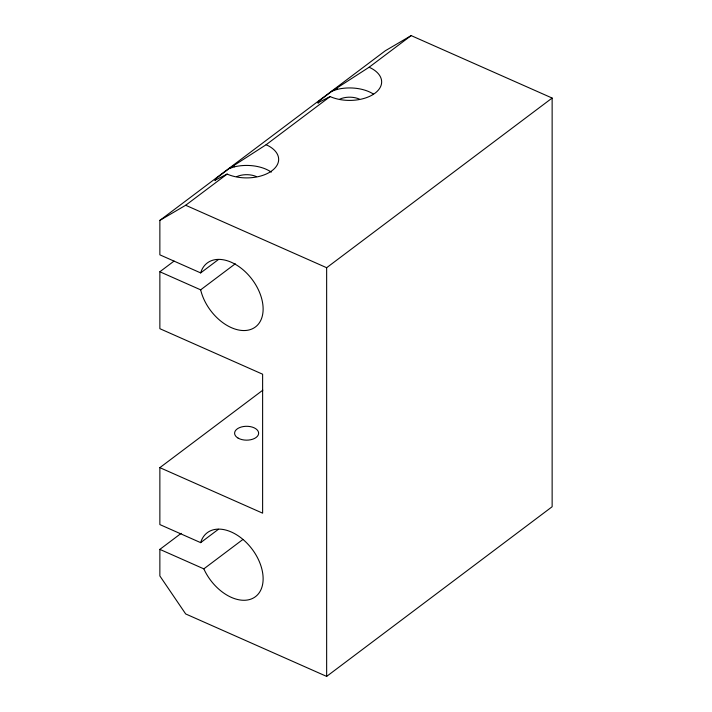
<?xml version="1.0" encoding="UTF-8"?>
<svg xmlns="http://www.w3.org/2000/svg" width="712" height="712" viewBox="0 0 712 712"><rect width="100%" height="100%" fill="white"/><g stroke="black" fill="none" stroke-linecap="round" stroke-linejoin="round"><path stroke-width="1.07" d="M215.246 180.679L216.404 178.178L229.175 168.566L266.119 144.732L330.11 96.583A32.031 18.494 0 0 0 375.028 93.174A32.031 18.494 0 0 0 369.11 67.239L411.162 35.6L552.138 98.051L552.138 506.739L326.648 676.4L185.681 613.949L159.862 575.946L159.862 549.379L181.168 533.35M318.237 103.187L319.403 100.686L332.175 91.074L369.11 67.239M216.404 178.178L214.855 180.314L227.119 174.075A32.031 18.494 0 0 0 272.037 170.666A32.031 18.494 0 0 0 266.119 144.732M319.403 100.686L317.855 102.822L330.11 96.583M159.862 549.379L203.837 568.861A40.041 25.935 53 0 0 253.81 597.769A40.041 25.935 53 0 0 247.233 543.425A40.041 25.935 53 0 0 200.659 542.642L159.862 524.575L159.862 467.642L262.621 513.165L262.621 374.209L159.862 328.686L159.862 271.762L200.659 289.837A40.041 25.935 53 0 0 249.565 329.816A40.041 25.935 53 0 0 249.565 276.256A40.041 25.935 53 0 0 200.659 272.91L159.862 254.834L159.862 220.391L385.352 50.73L411.162 35.6M159.862 220.391L185.681 205.261L227.119 174.075M159.862 271.762L174.066 261.073M200.659 272.91L218.415 259.551M200.659 289.837L235.28 263.787M326.648 676.4L326.648 267.712L552.138 98.051M159.862 467.642L262.844 390.167M200.659 542.642L218.415 529.283M203.837 568.861L242.89 539.473M332.175 91.074L337.355 89.347A32.031 18.494 0 0 1 373.506 94.109M229.175 168.566L234.364 166.839A32.031 18.494 0 0 1 271.29 172.126M185.681 205.261L326.648 267.712M337.355 87.478L337.355 89.347M234.364 164.97L234.364 166.839M339.864 99.093A16.02 9.247 0 0 1 359.364 99.093M236.865 176.585A16.02 9.247 0 0 1 256.373 176.585M238.128 438.129A12.015 6.933 0 0 0 258.225 435.023A12.015 6.933 0 0 0 243.513 426.524A12.015 6.933 0 0 0 238.128 438.129"/></g></svg>
